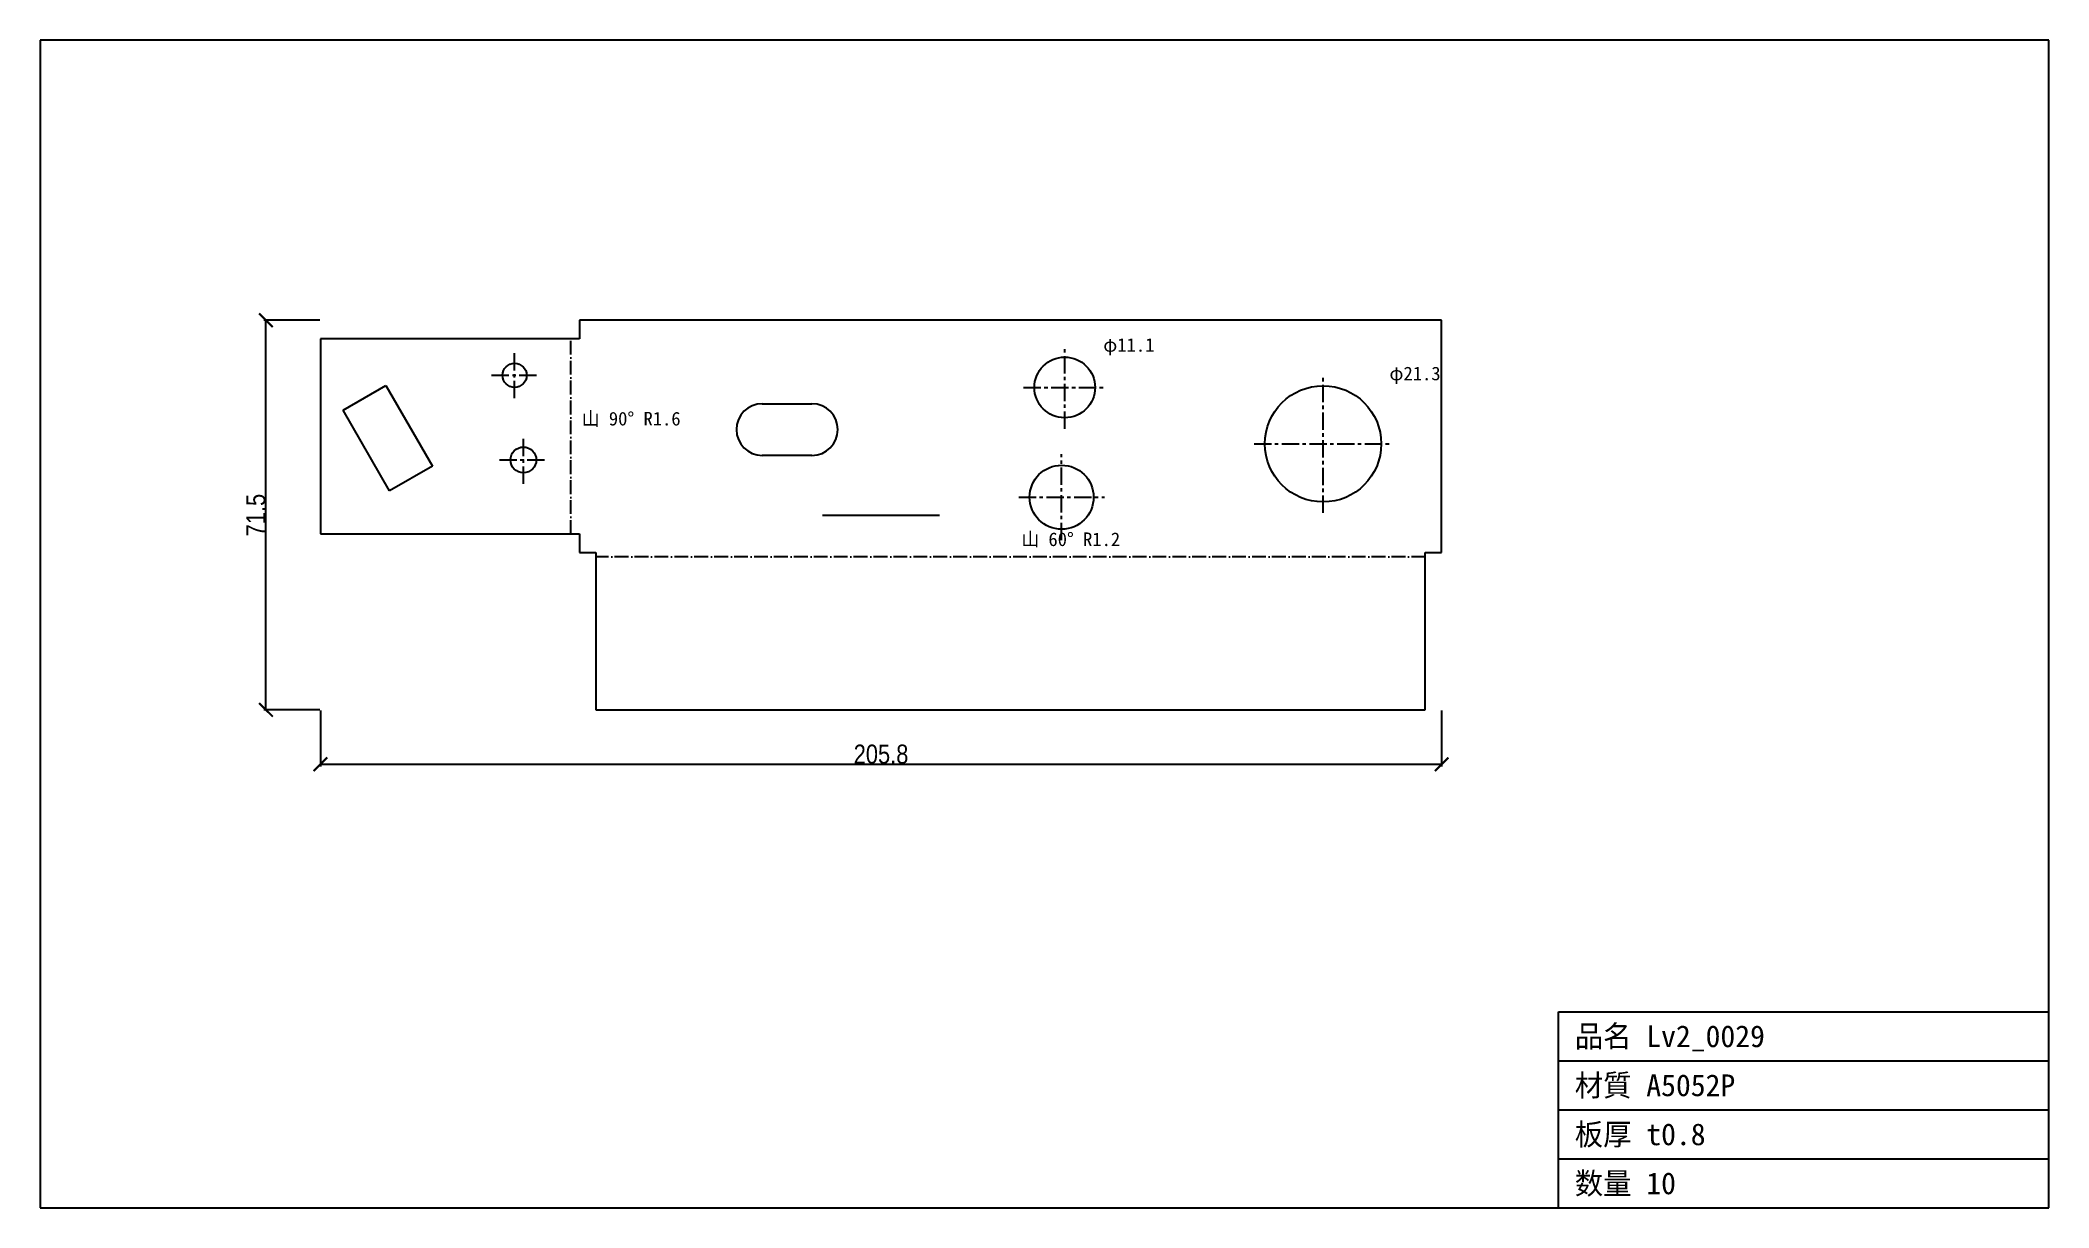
# Model space of a CAD drawing. Header units: millimetres. Extents: x -99 to 270, y -120 to 94.
import ezdxf

# ---------------------------------------------------------------- set-up
doc = ezdxf.new("R2010")
doc.units = ezdxf.units.MM
doc.linetypes.add('CENTER', pattern=[5.08, 3.175, -0.635, 0.635, -0.635])
doc.linetypes.add('DASHDOT', pattern=[3.556, 2.54, -0.508, 0, -0.508])
for name, color, linetype in [('ケガキ', 7, 'Continuous'), ('中心線', 7, 'Continuous'), ('図枠', 7, 'Continuous'), ('外形', 7, 'Continuous'), ('寸法', 7, 'Continuous'), ('文字', 7, 'Continuous'), ('曲げ線', 7, 'Continuous')]:
    doc.layers.add(name, color=color, linetype=linetype)
doc.styles.add('OpenSansCondensed-Light', font='OpenSansCondensed-Light.ttf')
doc.dimstyles.new('EZDXF', dxfattribs={"dimtxt": 0.25, "dimasz": 0.175, "dimexe": 0.375, "dimexo": 0.125, "dimgap": 0.1, "dimtad": 1, "dimlfac": 100, "dimzin": 12, "dimdsep": 46, "dimtxsty": 'OpenSansCondensed-Light', "dimblk": 'ARCHTICK', "dimcen": 2.5, "dimazin": 3, "dimtfac": 0.5, "dimtmove": 2, "dimatfit": 3})

# ---------------------------------------------------------------- blocks, each defined once
blk = doc.blocks.new('_ARCHTICK')
at = {"color": 0, "linetype": 'BYBLOCK', "const_width": 0.15}
blk.add_lwpolyline([(-0.5, -0.5), (0.5, 0.5)], dxfattribs=at)

msp = doc.modelspace()

# ---------------------------------------------------------------- linework, layer by layer
at = {"layer": 'ケガキ'}
msp.add_line((44.6, 6.85), (66.06, 6.85), dxfattribs=at)
at = {"layer": '中心線', "color": 1, "linetype": 'CENTER'}
for p, q in [((89.04, 22.71), (89.04, 37.84)), ((-11.92, 28.3), (-11.92, 36.73)), ((-16.14, 32.51), (-7.71, 32.51)), ((81.48, 30.28), (96.61, 30.28)), ((136.46, 7.26), (136.46, 32.6)), ((-10.31, 12.61), (-10.31, 21.34)), ((123.79, 19.93), (149.13, 19.93)), ((-14.68, 16.97), (-5.95, 16.97)), ((88.47, 2.26), (88.47, 18.01)), ((80.6, 10.13), (96.35, 10.13))]:
    msp.add_line(p, q, dxfattribs=at)
at = {"layer": '図枠'}
for p, q in [((269.65, 94.05), (-98.99, 94.05)), ((-98.99, 94.05), (-98.99, -120.34)), ((269.65, -120.34), (269.65, 94.05)), ((179.65, -120.34), (179.65, -84.34)), ((179.65, -84.34), (269.65, -84.34)), ((179.65, -93.34), (269.65, -93.34)), ((179.65, -102.34), (269.65, -102.34)), ((179.65, -111.34), (269.65, -111.34)), ((-98.99, -120.34), (269.65, -120.34))]:
    msp.add_line(p, q, dxfattribs=at)
at = {"layer": '外形'}
for p, q in [((158.21, 42.61), (0, 42.61)), ((0, 42.61), (0, 39.21)), ((158.21, 0), (158.21, 42.61)), ((0, 39.21), (-47.55, 39.21)), ((-47.55, 39.21), (-47.55, 3.4)), ((-43.39, 26.09), (-35.55, 30.61)), ((-35.55, 30.61), (-27.01, 15.81)), ((-34.85, 11.29), (-43.39, 26.09)), ((33.53, 27.29), (42.66, 27.29)), ((-27.01, 15.81), (-34.85, 11.29)), ((42.66, 17.81), (33.53, 17.81)), ((-47.55, 3.4), (0, 3.4)), ((0, 3.4), (0, 0)), ((0, 0), (3, 0)), ((3, 0), (3, -28.91)), ((155.21, -28.91), (155.21, 0)), ((155.21, 0), (158.21, 0)), ((3, -28.91), (155.21, -28.91))]:
    msp.add_line(p, q, dxfattribs=at)
for centre, radius in [((-11.92, 32.51), 2.21), ((89.04, 30.28), 5.57), ((136.46, 19.93), 10.67), ((-10.31, 16.97), 2.37), ((88.47, 10.13), 5.88)]:
    msp.add_circle(centre, radius, dxfattribs=at)
for centre, start, end in [((33.53, 22.55), 90, -90), ((42.66, 22.55), -90, 90)]:
    msp.add_arc(centre, 4.74, start, end, dxfattribs=at)
at = {"layer": '曲げ線', "color": 4, "linetype": 'DASHDOT'}
for p, q in [((-1.57, 3.4), (-1.57, 39.21)), ((155.21, -0.84), (3, -0.84))]:
    msp.add_line(p, q, dxfattribs=at)

# ---------------------------------------------------------------- texts
at = {"layer": '文字'}
for s, height, p in [('φ11.1', 2.5, (96.11, 36.84)), ('φ21.3', 2.5, (148.63, 31.6)), ('山 90° R1.6', 2.5, (0.43, 23.3)), ('山 60° R1.2', 2.5, (81.1, 1.16)), ('品名 Lv2_0029', 4, (182.65, -90.84)), ('材質 A5052P', 4, (182.65, -99.84)), ('板厚 t0.8', 4, (182.65, -108.84)), ('数量 10', 4, (182.65, -117.84))]:
    msp.add_text(s, height=height, dxfattribs=at).set_placement(p)

# ---------------------------------------------------------------- dimensions: what is measured, and where the dimension line sits
at = {"layer": '寸法'}
msp.add_linear_dim(base=(-57.55, -28.91), p1=(-47.55, -28.91), p2=(-47.55, 42.61), angle=90, dimstyle='EZDXF', override={"dimtxt": 3.5, "dimasz": 2.5, "dimdec": 1, "dimlfac": 1}, dxfattribs=at).render()
msp.add_linear_dim(base=(-47.55, -38.91), p1=(-47.55, -28.91), p2=(158.21, -28.91), dimstyle='EZDXF', override={"dimtxt": 3.5, "dimasz": 2.5, "dimdec": 1, "dimlfac": 1}, dxfattribs=at).render()

doc.saveas('drawing.dxf')
